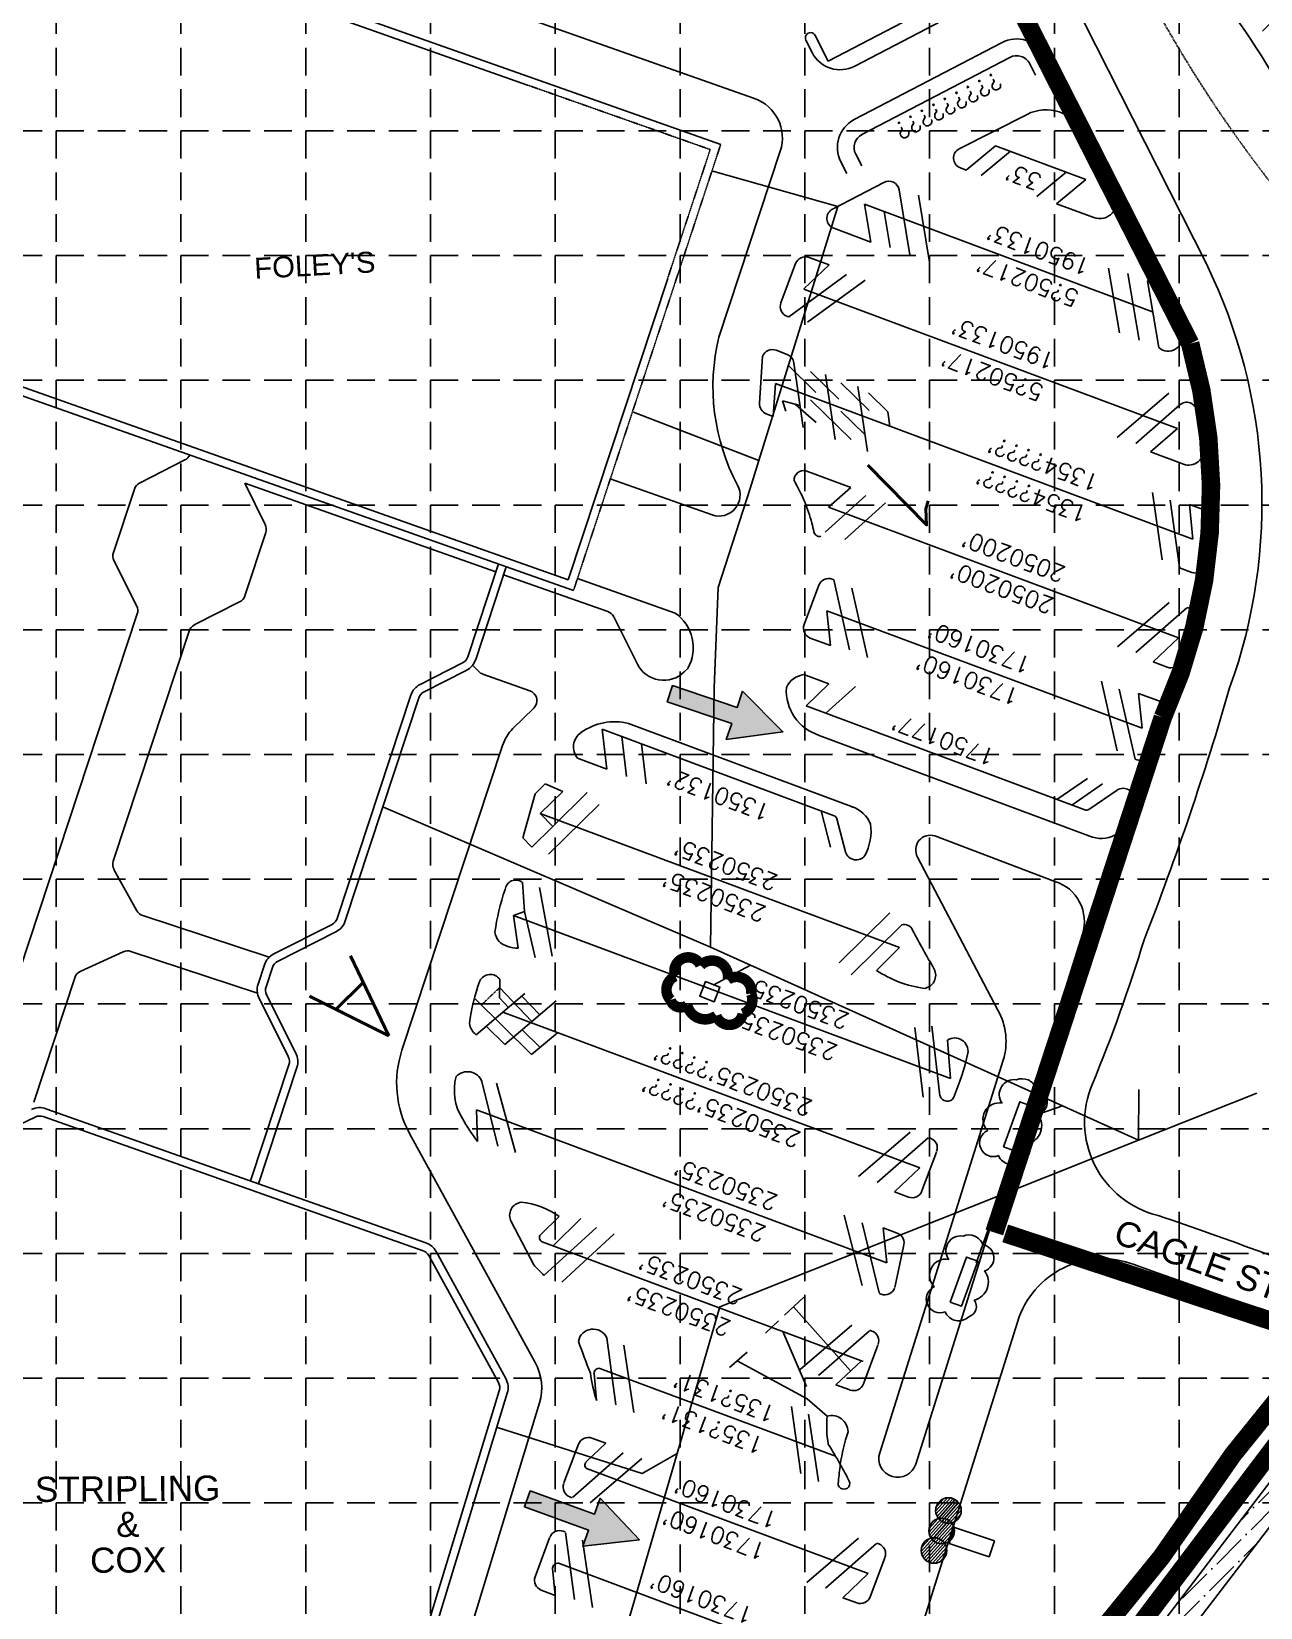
# Model space of a CAD drawing. Header units: inches. Extents: x -611 to 3716, y 461 to 3167.
# Drawn here: x 1607 to 2272, y 1285 to 2138 of the extents above; entities that cross this region are included whole.
import ezdxf
from ezdxf.enums import TextEntityAlignment as Align

# ---------------------------------------------------------------- set-up
doc = ezdxf.new("R2010")
doc.units = ezdxf.units.IN
doc.header["$MEASUREMENT"] = 0
doc.linetypes.add('DASHED', pattern=[0.75, 0.5, -0.25])
doc.linetypes.add('HIDDEN', pattern=[0.375, 0.25, -0.125])
for name, color, linetype in [('ARROWS', 250, 'Continuous'), ('BOUNDARY', 7, 'Continuous'), ('BUILDING', 4, 'Continuous'), ('CREEK', 5, 'Continuous'), ('GRID', 254, 'HIDDEN'), ('INLET PROTECTION', 5, 'Continuous'), ('LEGEND', 7, 'Continuous'), ('LIMITS OF DISTURBANCE', 1, 'DASHED'), ('PARKING-LOTS', 6, 'Continuous'), ('ROAD', 1, 'Continuous'), ('SANDBAGS', 3, 'Continuous'), ('SILT FENCE', 200, 'Continuous'), ('STORM', 5, 'Continuous'), ('TEXT', 7, 'Continuous'), ('WALL', 3, 'Continuous')]:
    doc.layers.add(name, color=color, linetype=linetype)
doc.styles.add('simplex', font='SIMPLEX.shx')
doc.styles.get("Standard").update_dxf_attribs({"font": 'ARIAL.TTF'})

# ---------------------------------------------------------------- blocks, each defined once
blk = doc.blocks.new('A$C3D0543C6')
at = {"layer": 'SANDBAGS'}
h = blk.add_hatch(dxfattribs=at)
h.set_pattern_fill('ANSI31', color=256, scale=10, style=0)
h.set_pattern_definition([(45, (-2362767.9728, -6986168.2892), (-0.88388347648, 0.88388347648), [])])
edge = h.paths.add_edge_path()
edge.add_arc((6.93, 6.93), 6.93, 0, 360)
blk.add_circle((6.93, 6.93), 6.93, dxfattribs=at)
blk = doc.blocks.new('inlet protection')
at = {"layer": 'LEGEND', "color": 170, "ltscale": 100, "const_width": 9.48}
blk.add_lwpolyline([(38, 58.5, 0.520567), (38, 58.5, 0.765195), (16.6, 47.7, 0.417879), (16.5, 28.3, 0.6649), (41, 24.6, 0.744833), (68.6, 22.2, 0.975642), (85.8, 40, 0.520567), (81.5, 61.5, 0.520567), (65.8, 60, 0.540264), (38, 58.5)], format="xyb", close=True, dxfattribs=at)
blk = doc.blocks.new('arrow')
blk.add_lwpolyline([(-67.01, -25.36), (-59.33, -25.42), (-59.57, -56.14), (-51.89, -56.2), (-51.65, -25.48), (-43.97, -25.54), (-55.3, -2.41), (-67.01, -25.36)], close=True)
at = {"color": 254}
for points in [[(-43.97, -25.54), (-67.01, -25.36), (-55.3, -2.41), (-67.01, -25.36)], [(-59.57, -56.14), (-51.89, -56.2), (-59.33, -25.42), (-51.65, -25.48)]]:
    blk.add_solid(points, dxfattribs=at)

msp = doc.modelspace()

# ---------------------------------------------------------------- hatches: boundary and pattern name
at = {"layer": 'CREEK'}
h = msp.add_hatch(dxfattribs=at)
h.set_pattern_fill('ANSI36', color=256, scale=160, style=0)
h.set_pattern_definition([(45, (-2360722.456, -6984939.721), (10.60660172, 38.890872965), [50, -10, 0, -10])])
edge = h.paths.add_edge_path()
edge.add_line((2158.22, 2444.93), (2159.2, 2403.57))
edge.add_arc((2352.25, 2388.67), 193.63, 175.58489, 192.7902)
edge.add_arc((2408.12, 2348.87), 244.7, 180.7185, 222.61468)
edge.add_arc((1908.9, 1896.03), 429.31, 30.75803, 41.98106, ccw=False)
edge.add_line((2277.82, 2115.59), (2612.91, 1703.54))
edge.add_arc((2426.99, 1515.99), 264.08, 4.04737, 45.25114, ccw=False)
edge.add_line((2690.42, 1534.63), (2693.01, 939.18))
edge.add_line((2693.01, 939.18), (2801.8, 932.78))
edge.add_line((2801.8, 932.78), (2800.02, 1570.44))
edge.add_arc((2487.89, 1553.04), 312.62, 3.19052, 51.17989)
edge.add_line((2683.86, 1796.6), (2404.98, 2130.3))
edge.add_arc((2662.96, 2385.02), 362.55, 176.33197, 224.63596, ccw=False)
edge.add_line((2301.15, 2408.21), (2229.34, 2416.32))
edge.add_line((2229.34, 2416.32), (2158.22, 2444.93))
h = msp.add_hatch(dxfattribs=at)
h.set_pattern_fill('ANSI36', color=256, scale=60, style=0)
h.set_pattern_definition([(45, (-2360689.2154, -6984930.0295), (3.977475644, 14.584077362), [18.75, -3.75, 0, -3.75])])
edge = h.paths.add_edge_path()
edge.add_line((2316.08, 1401.55), (2325.36, 1391.77))
edge.add_line((2325.36, 1391.77), (2234.52, 1273.25))
edge.add_arc((2798.96, 763.83), 760.33, 137.93334, 156.72549)
edge.add_arc((1940.38, 1097.28), 163.49, 273.75403, 348.35147, ccw=False)
edge.add_arc((1950.35, 938.96), 4.87, 121.21537, 278.72022, ccw=False)
edge.add_line((1947.82, 943.13), (1978.11, 946.84))
edge.add_arc((1898.87, 1140.26), 209.02, 292.27928, 320.9728)
edge.add_arc((1866.01, 1138.18), 234.3, 326.43496, 344.97026)
edge.add_line((2092.3, 1077.42), (2122.39, 1137.9))
edge.add_arc((2936.07, 674.3), 936.48, 140.11023, 150.32734, ccw=False)
edge.add_line((2217.52, 1274.88), (2314.04, 1401.38))
edge.add_line((2314.04, 1401.38), (2316.08, 1401.55))

# ---------------------------------------------------------------- linework, layer by layer
at = {"layer": 'BOUNDARY', "color": 7, "linetype": 'DASHED'}
msp.add_ellipse((2838.93, 2492.94), major_axis=(5.63, 711.58), ratio=1, start_param=1.924245, end_param=2.312226, dxfattribs=at)
at = {"layer": 'BUILDING', "color": 7}
for p, q in [((1613.9, 2205.95), (1979.86, 2076.69)), ((1616.76, 2200.13), (1875.29, 2108.81)), ((1951.16, 2004.16), (1897.37, 1841.07)), ((1534.27, 1964.5), (1900.22, 1835.24)), ((1539.97, 1967.3), (1897.37, 1841.07)), ((1614.85, 1554.81), (1820.33, 1482.23)), ((1609, 1550.3), (1544.63, 1519.53)), ((1613.34, 1550.53), (1818.82, 1477.96)), ((1863.59, 1408.77), (1825.88, 1477.52)), ((1859.61, 1406.59), (1821.9, 1475.33)), ((1860.07, 1402.2), (1798.51, 1200.27)), ((1864.41, 1400.88), (1802.85, 1198.94))]:
    msp.add_line(p, q, dxfattribs=at)
at = {"layer": 'BUILDING', "color": 7, "linetype": 'HIDDEN'}
for p, q in [((1875.29, 2108.81), (1974.16, 2073.89)), ((1979.86, 2076.69), (1900.22, 1835.24)), ((1974.16, 2073.89), (1951.16, 2004.16))]:
    msp.add_line(p, q, dxfattribs=at)
at = {"layer": 'BUILDING', "color": 7}
for centre, major_axis, start_param, end_param in [((1611.45, 1545.18), (7.22, 7.22), 0.445875, 1.231273), ((1611.45, 1545.18), (4.01, 4.01), 0.445875, 1.231273), ((1816.93, 1472.61), (4.01, 4.01), 5.999512, 6.72906), ((1816.93, 1472.61), (7.22, 7.22), 5.999512, 6.72906), ((1854.64, 1403.86), (7.22, 7.22), 5.201897, 5.999512), ((1854.64, 1403.86), (4.01, 4.01), 5.201897, 5.999512)]:
    msp.add_ellipse(centre, major_axis=major_axis, ratio=1, start_param=start_param, end_param=end_param, dxfattribs=at)
at = {"layer": 'CREEK'}
for points in [[(2158.22, 2444.93), (2159.2, 2403.57, 0.075214), (2163.43, 2345.8, 0.184871), (2228.03, 2183.19, -0.049009), (2277.82, 2115.59), (2612.91, 1703.54, -0.181748), (2690.42, 1534.63), (2693.01, 939.18), (2801.8, 932.78), (2800.02, 1570.44, 0.212508), (2683.86, 1796.6), (2404.98, 2130.3, -0.213943), (2301.15, 2408.21), (2229.34, 2416.32)], [(2316.08, 1401.55), (2325.36, 1391.77), (2234.52, 1273.25, 0.08218), (2100.5, 1064.27, -0.337497), (1951.09, 934.14, -0.820714), (1947.82, 943.13), (1978.11, 946.84, 0.125857), (2061.24, 1008.64, 0.081052), (2092.3, 1077.42), (2122.39, 1137.9, -0.04461), (2217.52, 1274.88), (2314.04, 1401.38)]]:
    msp.add_lwpolyline(points, format="xyb", close=True, dxfattribs=at)
at = {"layer": 'GRID', "color": 253, "linetype": 'HIDDEN', "ltscale": 60}
for p, q in [((1620.34, 3096.49), (1620.34, 733.69)), ((1687.84, 3096.49), (1687.84, 733.69)), ((1755.34, 3096.49), (1755.34, 733.69)), ((1822.84, 3096.49), (1822.84, 733.69)), ((1890.34, 3096.49), (1890.34, 733.69)), ((1957.84, 3096.49), (1957.84, 733.69)), ((2025.34, 3096.49), (2025.34, 733.69)), ((2092.84, 3096.49), (2092.84, 733.69)), ((2160.34, 3096.49), (2160.34, 733.69)), ((2227.84, 3096.49), (2227.84, 733.69)), ((-539.66, 2083.99), (3645.34, 2083.99)), ((-539.66, 2016.49), (3645.34, 2016.49)), ((-539.66, 1948.99), (3645.34, 1948.99)), ((-539.66, 1881.49), (3645.34, 1881.49)), ((-539.66, 1813.99), (3645.34, 1813.99)), ((-539.66, 1746.49), (3645.34, 1746.49)), ((-539.66, 1678.99), (3645.34, 1678.99)), ((-539.66, 1611.49), (3645.34, 1611.49)), ((-539.66, 1543.99), (3645.34, 1543.99)), ((-539.66, 1476.49), (3645.34, 1476.49)), ((-539.66, 1408.99), (3645.34, 1408.99)), ((-539.66, 1341.49), (3645.34, 1341.49))]:
    msp.add_line(p, q, dxfattribs=at)
at = {"layer": 'LIMITS OF DISTURBANCE', "color": 1, "ltscale": 60, "const_width": 10}
msp.add_lwpolyline([(2127.88, 1487.81), (2219, 1766.54, 0.177149), (2233.84, 1968.8), (1987.07, 2454.59, -0.011656), (1993.86, 2455.64)], format="xyb", dxfattribs=at)
at = {"layer": 'LIMITS OF DISTURBANCE', "ltscale": 60, "const_width": 10}
msp.add_lwpolyline([(2311.01, 1428.93), (2133.76, 1487.33)], dxfattribs=at)
at = {"layer": 'LIMITS OF DISTURBANCE', "color": 1, "ltscale": 60, "const_width": 10}
msp.add_lwpolyline([(585.92, 940.79), (1963.25, 949.41), (2051.08, 999.1), (2136.46, 1182.56), (2319.14, 1424.28)], dxfattribs=at)
at = {"layer": 'PARKING-LOTS', "color": 7}
for p, q in [((2128.54, 2075.94), (2112.64, 2062.81)), ((2136.58, 2072.95), (2120.68, 2059.81)), ((2128.54, 2075.94), (2177.43, 2057.71)), ((2166.81, 2061.67), (2150.91, 2048.54)), ((2177.43, 2057.71), (2161.52, 2044.58)), ((2076.31, 2052.03), (2082.22, 2016.92)), ((2086.77, 2049.12), (2092.85, 2012.95)), ((2057.7, 2044.24), (2213.5, 1986.13)), ((2057.7, 2044.24), (2061.14, 2023.78)), ((2068.33, 2040.28), (2071.59, 2020.88)), ((2016.66, 1983.28), (2047.88, 2006.34)), ((2189.6, 2009.78), (2195.5, 1974.67)), ((2200.05, 2006.87), (2206.14, 1970.7)), ((2024.74, 1998.41), (2226.94, 1923)), ((2026.86, 1980.4), (2057.92, 2003.25)), ((2210.68, 2002.91), (2216.77, 1966.74)), ((2016.66, 1983.28), (2015.74, 1983.62)), ((2016.12, 1957.46), (2031.38, 1942.48)), ((2019.39, 1958.52), (2024.53, 1923.41)), ((2028.47, 1953.85), (2043.73, 1938.87)), ((2009.48, 1947.19), (2235.25, 1862.98)), ((2036.61, 1952.09), (2041.76, 1916.98)), ((2044.9, 1947.72), (2060.16, 1932.74)), ((2054.07, 1945.58), (2059.22, 1910.47)), ((2015.15, 1932.38), (2013.23, 1937.87)), ((2013.23, 1937.87), (2022.79, 1935.31)), ((2028.46, 1938.52), (2050.48, 1916.91)), ((2059.86, 1942.14), (2070.21, 1931.99)), ((2222.29, 1941.96), (2194.36, 1917.96)), ((2020.25, 1935.99), (2031.46, 1926.1)), ((2044.89, 1932.39), (2057.87, 1919.66)), ((2070.21, 1931.99), (2071.36, 1924.11)), ((2228.13, 1935.69), (2204.4, 1914.86)), ((2226.94, 1923), (2212.42, 1910.25)), ((2058.29, 1886.71), (2036.3, 1866.76)), ((2038.1, 1880.26), (2050.2, 1891)), ((2218.74, 1851.91), (2213.35, 1888.35)), ((2038.1, 1880.26), (2227.57, 1809.59)), ((2068.92, 1882.75), (2047.08, 1862.92)), ((2227.94, 1847.84), (2222.96, 1884.11)), ((2235.25, 1862.98), (2233.39, 1881.84)), ((2041.11, 1841.05), (2040.2, 1841.39)), ((2041.11, 1841.05), (2049.6, 1803.17)), ((2050.7, 1836.54), (2059.22, 1798.94)), ((2222.35, 1828.78), (2194.41, 1804.77)), ((2231.97, 1825.83), (2204.45, 1801.67)), ((2037.31, 1824.3), (2207.77, 1760.73)), ((2037.31, 1824.3), (2039.18, 1805.44)), ((2227.57, 1809.59), (2213.82, 1796.56)), ((2052.71, 1783.37), (2036.63, 1768.78)), ((2194.38, 1748.49), (2185.86, 1786.09)), ((2203.97, 1743.98), (2195.48, 1781.86)), ((2207.77, 1760.73), (2205.9, 1779.59)), ((1928.95, 1734.61), (1926.35, 1756.16)), ((1939.58, 1730.64), (1936.98, 1752.2)), ((2161.72, 1722.13), (2178.33, 1733.57)), ((1882.18, 1714.51), (1894.39, 1726.52)), ((1907.67, 1725.88), (1889.04, 1707.54)), ((2169.83, 1719.1), (2186.45, 1730.54)), ((1882.18, 1714.51), (1889.04, 1707.54)), ((1882.18, 1714.51), (2076.6, 1642)), ((1914.04, 1719.41), (1886.67, 1692.47)), ((2034.22, 1715.93), (2039.28, 1696.41)), ((1889.04, 1707.54), (1877.72, 1696.4)), ((1873.8, 1661.5), (1872.54, 1677.33)), ((1888.59, 1637.35), (1881.87, 1674.44)), ((1867.71, 1659.36), (1873.8, 1661.5)), ((1867.71, 1659.36), (1870.28, 1641.62)), ((1867.71, 1659.36), (2104.18, 1571.17)), ((1879.54, 1636.63), (1873.8, 1661.5)), ((2071.37, 1660.73), (2044, 1633.79)), ((2077.74, 1654.26), (2050.37, 1627.33)), ((2076.6, 1642), (2064.07, 1629.67)), ((1860.12, 1614.83), (1860.3, 1624.91)), ((1846.65, 1614.71), (1877.57, 1584.05)), ((1873.95, 1617.19), (1847.54, 1594.85)), ((1865.05, 1609.66), (1860.12, 1614.83)), ((1877.74, 1601.96), (1860.22, 1620.31)), ((1890.91, 1613.1), (1863.07, 1589.55)), ((1882.02, 1605.57), (1872.28, 1615.78)), ((1861.93, 1607.02), (2087.62, 1522.85)), ((1853.04, 1599.5), (1863.07, 1589.55)), ((1872.45, 1597.48), (1882.12, 1587.9)), ((1891.63, 1595.95), (1877.57, 1584.05)), ((2089.42, 1561.1), (2084.92, 1598.71)), ((2098.47, 1561.82), (2093.97, 1599.43)), ((2104.18, 1571.17), (2102.53, 1591.97)), ((1859.22, 1534.59), (1850.71, 1569.49)), ((1858.63, 1568.71), (1868.79, 1531.02)), ((1847.74, 1554.19), (2069.65, 1471.43)), ((1848.32, 1537.08), (1847.74, 1554.19)), ((2082.39, 1542.04), (2054.46, 1518.03)), ((2092.01, 1539.09), (2064.5, 1514.93)), ((2087.62, 1522.85), (2073.86, 1509.82)), ((1882.43, 1486.57), (1892.42, 1496.41)), ((1889.16, 1480.62), (1904.17, 1495.39)), ((2056.33, 1459.16), (2046.68, 1497.19)), ((2065.53, 1455.09), (2056.3, 1492.95)), ((1912.65, 1490.6), (1884.25, 1464.54)), ((1922.21, 1487.04), (1893.82, 1460.97)), ((2069.65, 1471.43), (2067.79, 1490.29)), ((1883.23, 1482.83), (2057, 1418.02)), ((2024.83, 1452.82), (2014.43, 1443.05)), ((2050.14, 1412.92), (2019.31, 1447.64)), ((2011.17, 1440), (2004.06, 1433.32)), ((2013.41, 1434.28), (2026.3, 1404.5)), ((2050.71, 1437.6), (2022.77, 1413.59)), ((2060.33, 1434.65), (2032.81, 1410.5)), ((2060.56, 1434.86), (2061.63, 1434.46)), ((1918.2, 1430.89), (1923.18, 1394.61)), ((1927.4, 1426.82), (1932.8, 1390.38)), ((1994.13, 1422.97), (1984.69, 1414.8)), ((1988.84, 1418.39), (2026.61, 1397.75)), ((2055.94, 1418.42), (2042.18, 1405.39)), ((1911.31, 1411.55), (1912.75, 1396.88)), ((1914.49, 1414.26), (2042.03, 1366.69)), ((2018.16, 1393.61), (2023.14, 1357.33)), ((2026.61, 1397.75), (2037.41, 1388.46)), ((2027.36, 1389.54), (2032.76, 1353.1)), ((1907.05, 1363.61), (1917.75, 1373.75)), ((1899.6, 1344.48), (1927.12, 1368.64)), ((1909.22, 1341.53), (1937.16, 1365.54)), ((1907.81, 1359.83), (2059.68, 1303.2)), ((1899.36, 1344.28), (1898.29, 1344.68)), ((1895.77, 1325.72), (1894.7, 1326.12)), ((1895.81, 1325.41), (1900.8, 1289.13)), ((2054.45, 1322.38), (2026.52, 1298.37)), ((1905.02, 1321.34), (1910.41, 1284.9)), ((2064.07, 1319.43), (2036.56, 1295.28)), ((1888.92, 1306.08), (1890.37, 1291.4)), ((1892.1, 1308.78), (2043.17, 1252.44)), ((2059.68, 1303.2), (2045.92, 1290.16))]:
    msp.add_line(p, q, dxfattribs=at)
at = {"layer": 'PARKING-LOTS', "color": 7, "linetype": 'HIDDEN', "ltscale": 0.5}
msp.add_line((1860.22, 1620.31), (1850.43, 1610.97), dxfattribs=at)
at = {"layer": 'PARKING-LOTS', "color": 7}
for centre, major_axis, start_param, end_param in [((1884.02, 1484.96), (1.6, 1.6), 1.562885, 3.570014), ((1914.03, 1411.58), (1.93, 1.93), 0.61505, 2.364363), ((2094.26, 1383.2), (40.37, 40.37), 2.263903, 2.530912), ((1832.59, 1244.08), (171.61, 171.61), 6.006443, 6.059164), ((1908.61, 1361.96), (1.6, 1.6), 1.543811, 3.570014), ((2155.01, 1345.69), (78.98, 78.98), 2.207209, 2.289718), ((1891.64, 1306.1), (1.93, 1.93), 0.61505, 2.364363)]:
    msp.add_ellipse(centre, major_axis=major_axis, ratio=1, start_param=start_param, end_param=end_param, dxfattribs=at)
at = {"layer": 'ROAD', "color": 7}
for p, q in [((2049.27, 2393.85), (2242.56, 2011.98)), ((1617.17, 2236.08), (1998.1, 2101.53)), ((2126.7, 2168.03), (2038, 2121.77)), ((2120.92, 2154.78), (2052.34, 2119.01)), ((2025.94, 2133.04), (2029.29, 2126.41)), ((2031, 2135.6), (2038, 2121.77)), ((2132.08, 2131.81), (2052.11, 2090.1)), ((2136.18, 2123.71), (2056.21, 2082)), ((2155.13, 2124.41), (2158.23, 2118.29)), ((2147.04, 2120.31), (2150.18, 2114.1)), ((2145.63, 2092.93), (2108.93, 2074.35)), ((2176.13, 2082.93), (2192.97, 2049.65)), ((2012.09, 2073.03), (1978.9, 1972.38)), ((2044.8, 2067.32), (2048.08, 2060.84)), ((2052.89, 2071.42), (2056.13, 2065.04)), ((2068.1, 2056.12), (2040.34, 2041.64)), ((2109.51, 2063.98), (2112.64, 2062.81)), ((2181.7, 2037.05), (2161.52, 2044.58)), ((2040.98, 2031.3), (2061.14, 2023.78)), ((2038.51, 2011.46), (2027.64, 2015.51)), ((2020.34, 2012.18), (2012.41, 1990.92)), ((2024.76, 1998.42), (2038.51, 2011.46)), ((2002.48, 1961.91), (2000.82, 1936.57)), ((2015.76, 1963.01), (2009.78, 1965.24)), ((2009.48, 1947.19), (2008.31, 1929.46)), ((2005.18, 1930.63), (2004.5, 1930.88)), ((2004.5, 1930.88), (2008.31, 1929.46)), ((2237.47, 1932.37), (2240.83, 1912.37)), ((1665.48, 1893.42), (1690.02, 1905.89)), ((2212.42, 1910.25), (2230.23, 1903.61)), ((1920.14, 1895.63), (1975.18, 1876.19)), ((2019.57, 1894.72), (2019.57, 1894.72)), ((2050.2, 1891), (2025.87, 1900.08)), ((1662.66, 1890.14), (1651.33, 1855.79)), ((1733.46, 1870.99), (1722.34, 1893.26)), ((1722.34, 1893.26), (1858.14, 1845.29)), ((2233.39, 1881.84), (2240.88, 1879.05)), ((2244.54, 1873.2), (2242.31, 1849.81)), ((1733.78, 1866.68), (1722.45, 1832.33)), ((1651.65, 1851.48), (1663.95, 1826.85)), ((1862.42, 1843.78), (1918.77, 1823.88)), ((2227.99, 1847.53), (2234.68, 1845.03)), ((1902.36, 1841.71), (1955.2, 1823.04)), ((2024.97, 1816.79), (2032.9, 1838.06)), ((1719.63, 1829.05), (1695.09, 1816.58)), ((2232.2, 1826.03), (2233.27, 1825.63)), ((1664.26, 1822.54), (1595.36, 1613.62)), ((1921.95, 1821.07), (1934.76, 1795.42)), ((2236.5, 1818.05), (2228.68, 1797.07)), ((1692.28, 1813.3), (1651.23, 1688.85)), ((2039.18, 1805.44), (2028.3, 1809.5)), ((1848.98, 1791.38), (1845.61, 1794.8)), ((1961.98, 1793.04), (1960.11, 1791.2)), ((2213.82, 1796.56), (2221.38, 1793.74)), ((1851.14, 1790.01), (1876.65, 1781)), ((2024.83, 1789.73), (2038.35, 1784.69)), ((2038.35, 1784.69), (2026, 1772.75)), ((2205.9, 1779.59), (2216.78, 1775.53)), ((1878.74, 1771.6), (1867.46, 1760.5)), ((2026, 1772.75), (2176.86, 1716.48)), ((2220.11, 1768.23), (2212.18, 1746.97)), ((1918.32, 1738.57), (1915.72, 1760.13)), ((1915.72, 1760.13), (2041.25, 1713.31)), ((2051.98, 1717.78), (1929.98, 1763.28)), ((1861.83, 1751.44), (1807.41, 1586.44)), ((2180.49, 1701.91), (2033.16, 1756.85)), ((1902.39, 1744.51), (1918.32, 1738.57)), ((2203.97, 1743.98), (2204.88, 1743.64)), ((1879.46, 1725.18), (1872.87, 1701.33)), ((1884.94, 1730.57), (1879.46, 1725.18)), ((1894.39, 1726.52), (1884.94, 1730.57)), ((2178.94, 1716.74), (2194.24, 1727.27)), ((2042.65, 1711.75), (2047.32, 1693.77)), ((1872.87, 1701.33), (1877.72, 1696.4)), ((2160.67, 1677.78), (2095.64, 1702.46)), ((2086.35, 1690.97), (2129.78, 1608.06)), ((1664.02, 1661.97), (1651.65, 1684.32)), ((1667.2, 1659.33), (1735.63, 1636.76)), ((2175.51, 1649.33), (2085.33, 1362.5)), ((1656.67, 1639.71), (1633.44, 1629.09)), ((1660.81, 1639.93), (1729.23, 1617.36)), ((1630.41, 1625.71), (1608.2, 1558.37)), ((2132.64, 1581.07), (2065.85, 1368.63)), ((1879.51, 1417.5), (1811.55, 1541.39)), ((2092.25, 1539.29), (2093.32, 1538.89)), ((2096.54, 1531.3), (2088.72, 1510.33)), ((2073.86, 1509.82), (2081.42, 1507)), ((1866.48, 1493.7), (1878.68, 1470.3)), ((2067.79, 1490.29), (2075.35, 1487.47)), ((2074.05, 1458.01), (2078.68, 1480.17)), ((2065.57, 1454.79), (2066.65, 1454.39)), ((2141.29, 1442.11), (2007.06, 1015.18)), ((2064.86, 1426.87), (2057.04, 1405.9)), ((2042.18, 1405.39), (2049.74, 1402.57)), ((1881.77, 1395.59), (1802.49, 1135.51)), ((1895.07, 1352.26), (1902.89, 1373.24)), ((1917.75, 1373.75), (1910.19, 1376.57)), ((1887.3, 1322.49), (1879.47, 1301.52)), ((2064.31, 1319.63), (2065.38, 1319.23)), ((2068.6, 1311.65), (2060.78, 1290.68)), ((1890.37, 1291.4), (1882.81, 1294.22)), ((2045.92, 1290.16), (2053.48, 1287.34))]:
    msp.add_line(p, q, dxfattribs=at)
for centre, major_axis, start_param, end_param in [((2028.47, 2134.32), (2.01, 2.01), 5.966351, 9.107944), ((2139.95, 2116.72), (0.13, 17.02), -1.094311, 0.488702), ((2044.47, 2134.1), (0.13, 17.02), 2.047277, 3.630291), ((2139.95, 2116.72), (5.62, 5.62), 5.966351, 7.549365), ((1990.54, 2080.14), (0.18, 22.69), 4.401707, 5.95156), ((2155.88, 2072.69), (0.18, 22.69), -1.094309, 0.476488), ((2059.98, 2075.01), (0.13, 17.02), 0.488688, 2.047267), ((2059.98, 2075.01), (5.62, 5.62), 1.266179, 2.824758), ((2111.49, 2069.29), (4.01, 4.01), 1.253962, 3.570014), ((2070.72, 2051.09), (4.01, 4.01), 5.664409, 7.549365), ((2184.87, 2045.56), (0.07, 9.08), 2.792565, 5.188902), ((2042.96, 2036.61), (4.01, 4.01), 1.266179, 3.570014), ((2025.65, 2010.2), (4.01, 4.01), 0.428421, 1.999218), ((1978.05, 1882.37), (2.33, 294.55), 4.374365, 5.175909), ((2211.85, 1995.14), (5.55, 5.55), 5.782149, 7.217885), ((1978.05, 1882.37), (2.2, 267.32), -1.209741, -1.117982), ((2017.72, 1988.94), (4.01, 4.01), 1.999218, 3.570014), ((2089.13, 1945.53), (0.9, 113.46), 1.33973, 2.067766), ((2221.87, 1972.21), (5.29, 5.29), 3.17587, 5.843999), ((2007.8, 1959.92), (4.01, 4.01), 0.428421, 1.999218), ((2013.77, 1957.69), (4.01, 4.01), 5.643382, 6.711607), ((2006.48, 1936.2), (4.01, 4.01), 2.290675, 3.570014), ((2231.87, 1931.43), (4.01, 4.01), 5.664409, 7.788971), ((2233, 1911.05), (5.62, 5.62), 3.570014, 5.664409), ((1687.45, 1910.95), (4.01, 4.01), 4.3973, 5.066378), ((1668.05, 1888.36), (4.01, 4.01), 1.255707, 2.037615), ((2024.81, 1894.93), (3.71, 3.71), 0.581912, 2.396341), ((1933.85, 1845.47), (0.78, 98.86), -1.294026, -1.041321), ((1978.96, 1886.89), (0.09, 11.35), 2.809993, 5.209371), ((2238.89, 1873.73), (4.01, 4.01), 5.40261, 6.711607), ((1728.39, 1868.46), (4.01, 4.01), 5.179208, 5.961115), ((1975.31, 1856.89), (39.49, 39.49), 5.680697, 5.766617), ((2033.3, 1867.62), (2.21, 2.21), 2.539104, 4.156357), ((1656.72, 1854.01), (4.01, 4.01), 2.037615, 2.819522), ((2236.66, 1850.35), (4.01, 4.01), 3.570014, 5.40261), ((2038.21, 1836.07), (4.01, 4.01), 0.428421, 1.999218), ((1658.87, 1824.31), (4.01, 4.01), 5.179208, 5.961115), ((1717.06, 1834.11), (4.01, 4.01), 4.3973, 5.179208), ((2231.29, 1820.32), (4.01, 4.01), 5.14081, 6.711607), ((1916.88, 1818.53), (4.01, 4.01), 5.961115, 6.72906), ((1942.32, 1804.36), (0.18, 22.69), 4.197541, 5.687361), ((2030.28, 1814.81), (4.01, 4.01), 1.999218, 3.570014), ((1697.66, 1811.52), (4.01, 4.01), 1.255707, 2.037615), ((1853.03, 1795.36), (4.01, 4.01), 3.133682, 3.587467), ((1948.97, 1802.52), (0.13, 15.88), 2.04204, 3.926996), ((2223.36, 1799.06), (4.01, 4.01), 3.570014, 5.14081), ((2040.81, 1781.16), (0.2, 25.49), 1.516551, 2.844419), ((2026.39, 1777.73), (8.56, 8.56), 0.91429, 1.928811), ((1874.76, 1775.65), (4.01, 4.01), 4.704478, 6.72906), ((717.2, 2228.53), (12.53, 1601.28), 4.348061, 4.437937), ((2214.8, 1770.22), (4.01, 4.01), 5.14081, 6.711607), ((1922.35, 1733.58), (0.24, 30.67), -0.243426, 0.638216), ((1883.38, 1744.33), (16.05, 16.05), 1.562885, 2.037615), ((1909.56, 1750.58), (6.64, 6.64), 1.382704, 3.059186), ((2206.87, 1748.95), (4.01, 4.01), 3.570014, 5.14081), ((2195.53, 1725.4), (-1.6, 1.6), -0.253825, -0.182443), ((2197.47, 1722.12), (4.3, 4.3), 5.457096, 7.600155), ((2045.61, 1702.43), (11.75, 11.75), 5.895052, 6.747677), ((2177.66, 1718.61), (1.6, 1.6), 3.570014, 4.529945), ((2159.99, 1733.3), (0.36, 45.03), 3.975752, 4.463727), ((2040.45, 1711.18), (1.6, 1.6), 5.751676, 6.711607), ((2032.23, 1705.17), (20.46, 20.46), 5.016354, 5.62593), ((2093.26, 1694.88), (5.62, 5.62), 0.480781, 2.871882), ((2185.73, 1717.67), (11.75, 11.75), 3.533944, 4.386569), ((1656.62, 1687.07), (4.01, 4.01), 2.037615, 2.86141), ((2049.51, 1694.34), (-1.6, 1.6), 1.039287, 1.11067), ((2053.13, 1695.56), (4.3, 4.3), 2.681466, 4.824524), ((1969.5, 1635.88), (0.9, 112.71), 1.239591, 1.450663), ((1868.98, 1672.74), (4.1, 4.1), 0.126376, 2.246416), ((2153.87, 1656.13), (0.18, 22.69), 4.415668, 5.986465), ((1668.98, 1664.71), (4.01, 4.01), 2.86141, 3.608411), ((2079.17, 1649.83), (3.3, 3.3), 5.849211, 7.380781), ((1866.71, 1651.48), (6.42, 6.42), 2.489089, 3.704538), ((2875.17, 2080.82), (7.26, 900.55), 2.075859, 2.102637), ((1360.23, 1906.49), (7.1, 887.65), 4.329398, 4.422853), ((1659.03, 1634.55), (4.01, 4.01), 0.466819, 1.21382), ((1870.24, 1657.3), (11.09, 11.09), 3.566416, 3.924211), ((1635.79, 1623.93), (4.01, 4.01), 1.21382, 2.037615), ((2098.58, 1681.89), (0.5, 62.58), 2.565619, 3.010154), ((2088.93, 1627.06), (5.1, 5.1), 4.059803, 5.97789), ((1955.78, 1586.51), (0.9, 112.71), 1.23958, 1.450653), ((1855.18, 1620.99), (4.56, 4.56), 6.151226, 8.152492), ((2100.17, 1591.28), (0.27, 34.04), 4.415683, 5.235988), ((1852.99, 1602.11), (6.42, 6.42), 2.489089, 3.283874), ((1861.29, 1568.67), (0.45, 56.73), 1.26013, 2.080435), ((2106.4, 1585.83), (5.13, 5.13), 5.355091, 7.631368), ((1962.05, 1620.47), (1.26, 155.66), 4.328593, 4.489281), ((1864.17, 1564.69), (0.23, 28.43), 1.311401, 2.144572), ((1842.87, 1566.43), (5.95, 5.95), 5.86917, 7.883917), ((2102.35, 1562.83), (2.83, 2.83), 2.612153, 5.027264), ((2228.61, 1547.57), (0.41, 51.95), 1.170544, 2.913049), ((1943.77, 1608.83), (84.44, 84.44), 2.876641, 3.00078), ((2091.34, 1533.58), (4.01, 4.01), 5.14081, 6.711607), ((2083.41, 1512.31), (4.01, 4.01), 3.570014, 5.14081), ((1872.88, 1497.04), (5.1, 5.1), 0.91821, 2.836297), ((1868.59, 1464.53), (0.31, 39.8), -0.633987, -0.075874), ((756.22, -2713.77), (35.61, 4456.69), -0.353013, -0.325811), ((2073.37, 1482.15), (4.01, 4.01), 5.14081, 6.711607), ((2165.12, 1741.22), (278.78, 278.78), 3.113766, 3.134087), ((2186.51, 1425.32), (0.38, 48.24), -0.403942, 1.223149), ((756.22, -2713.77), (36.94, 4427.18), -0.352567, -0.325227), ((2068.63, 1459.7), (4.01, 4.01), 3.570014, 5.14081), ((1910.85, 1427.39), (5.75, 5.75), 5.942608, 8.45542), ((2059.65, 1429.14), (4.01, 4.01), 5.14081, 6.711607), ((3748.69, 2115.08), (1392.48, 1392.48), 2.712122, 2.721445), ((1854.64, 1403.86), (0.22, 28.36), 4.424414, 5.222029), ((1989.59, 1422.44), (57.26, 57.26), 2.489292, 2.67735), ((2051.72, 1407.88), (4.01, 4.01), 3.570014, 5.14081), ((2039.73, 1379.79), (6.35, 6.35), 5.521079, 7.330708), ((1908.2, 1371.25), (4.01, 4.01), 0.428421, 1.999218), ((2155.01, 1345.69), (78.98, 78.98), 2.044023, 2.207209), ((2075.59, 1365.57), (7.22, 7.22), 2.051578, 5.19317), ((1832.59, 1244.08), (171.61, 171.61), 5.963862, 6.006443), ((1900.28, 1349.99), (4.01, 4.01), 1.999218, 3.570014), ((2046.49, 1351.98), (2.22, 2.22), 1.985634, 5.878474), ((1892.72, 1320.8), (4.01, 4.01), 0.428421, 1.999218), ((2063.4, 1313.92), (4.01, 4.01), 5.14081, 6.711607), ((1884.79, 1299.54), (4.01, 4.01), 1.999218, 3.570014), ((2055.47, 1292.66), (4.01, 4.01), 3.570014, 5.14081)]:
    msp.add_ellipse(centre, major_axis=major_axis, ratio=1, start_param=start_param, end_param=end_param, dxfattribs=at)
at = {"layer": 'SILT FENCE', "ltscale": 60, "const_width": 10}
msp.add_lwpolyline([(1950.62, 960.5), (1983.05, 968.69), (2008.06, 985.23), (2033.49, 1000.91), (2049.91, 1022.24), (2064.3, 1051), (2091.23, 1118.37), (2101.47, 1143.87), (2123.65, 1178.62), (2147.03, 1219.36), (2182.41, 1268.01), (2218.38, 1312.31), (2256.85, 1367.48), (2287.95, 1406.07), (2301.85, 1426.24)], dxfattribs=at)
at = {"layer": 'STORM', "color": 5}
for p, q in [((1932.7, 1931.67), (2000.55, 1905.62)), ((1975.78, 1744.44), (1974.32, 1642.2)), ((1797.42, 1718.03), (1974.32, 1642.2)), ((1974.32, 1642.2), (1995.92, 1632.46)), ((1975.75, 1621.73), (1995.92, 1632.46)), ((1995.92, 1632.46), (2164.76, 1556.3)), ((2205.97, 1565.11), (2205.93, 1537.74)), ((2205.93, 1537.74), (2269.88, 1563.16)), ((2145.61, 1549.6), (2164.76, 1556.3)), ((2164.76, 1556.3), (2205.93, 1537.74)), ((2131.19, 1508.03), (2205.93, 1537.74)), ((2118.06, 1471.18), (2131.19, 1508.03)), ((1915.03, 1226.42), (1956.25, 1368.24))]:
    msp.add_line(p, q, dxfattribs=at)
for points in [[(1975.51, 2062.25), (2043.19, 2043.02), (2000.55, 1905.62)], [(2000.55, 1905.62), (1995.84, 1890.46), (1978.47, 1836.96), (1976.33, 1782.64), (1975.78, 1744.44)], [(1956.25, 1368.24), (1979.32, 1447.65), (2131.19, 1508.03)], [(1859.05, 1382.32), (1937.34, 1357.42), (1956.25, 1368.24)]]:
    msp.add_lwpolyline(points, dxfattribs=at)
at = {"layer": 'STORM'}
for points in [[(1971.55, 1623.63), (1979.43, 1620.6), (1976.4, 1612.72), (1968.52, 1615.76)], [(2132.74, 1534.23), (2141.61, 1558.55), (2147.69, 1556.33), (2138.82, 1532.01)], [(2104.01, 1450.14), (2112.88, 1474.46), (2118.95, 1472.25), (2110.09, 1447.93)]]:
    msp.add_lwpolyline(points, close=True, dxfattribs=at)
at = {"layer": 'STORM', "color": 7}
msp.add_lwpolyline([(2103.37, 1319.58), (2125.05, 1312.36), (2127.9, 1320.93), (2106.23, 1328.15)], close=True, dxfattribs=at)
at = {"layer": 'WALL', "color": 7}
for p, q in [((1859.56, 1849.6), (1842.99, 1799.36)), ((1863.84, 1848.09), (1847.3, 1797.94)), ((1840.17, 1796.08), (1817.3, 1784.45)), ((1842.23, 1792.03), (1819.36, 1780.41)), ((1812.23, 1778.55), (1772.41, 1657.82)), ((1816.54, 1777.13), (1776.72, 1656.39)), ((1769.6, 1654.54), (1738.11, 1638.53)), ((1771.65, 1650.49), (1740.17, 1634.49)), ((1733.04, 1632.63), (1729.61, 1622.23)), ((1737.35, 1631.21), (1733.92, 1620.8)), ((1745.96, 1582.87), (1730.18, 1614.46)), ((1750.02, 1584.9), (1734.23, 1616.49)), ((1725.55, 1515.71), (1746.27, 1578.56)), ((1729.83, 1514.2), (1750.58, 1577.14))]:
    msp.add_line(p, q, dxfattribs=at)
for centre, major_axis, start_param, end_param in [((1837.6, 1801.14), (4.01, 4.01), 4.3973, 5.179208), ((1837.6, 1801.14), (7.22, 7.22), 4.3973, 5.179208), ((1821.93, 1775.35), (7.22, 7.22), 1.255707, 2.037615), ((1821.93, 1775.35), (4.01, 4.01), 1.255707, 2.037615), ((1767.03, 1659.59), (4.01, 4.01), 4.3973, 5.179208), ((1767.03, 1659.59), (7.22, 7.22), 4.3973, 5.179208), ((1742.74, 1629.43), (7.22, 7.22), 1.255707, 2.037615), ((1742.74, 1629.43), (4.01, 4.01), 1.255707, 2.037615), ((1739.31, 1619.03), (7.22, 7.22), 2.037615, 2.819522), ((1739.31, 1619.03), (4.01, 4.01), 2.037615, 2.819522), ((1740.88, 1580.33), (4.01, 4.01), 5.179208, 5.961115), ((1740.88, 1580.33), (7.22, 7.22), 5.179208, 5.961115)]:
    msp.add_ellipse(centre, major_axis=major_axis, ratio=1, start_param=start_param, end_param=end_param, dxfattribs=at)

# ---------------------------------------------------------------- block references
at = {"layer": 'ARROWS', "color": 7, "zscale": 1.2}
for p, xscale, yscale, rotation in [((1995.53, 1694.83), 1.2, 1.200000000000001, 251.816926814155), ((1916.48, 1258.05), 1.200000000000105, 1.200000000000024, 250.4885447325541)]:
    msp.add_blockref('arrow', p, dxfattribs=dict(at, xscale=xscale, yscale=yscale, rotation=rotation))
at = {"layer": 'INLET PROTECTION', "yscale": 0.599999999627471, "zscale": 0.6}
for p, xscale, rotation in [((2012.09, 1628.67), 0.6000000002624295, 157.1530093024486), ((2127.98, 1586.15), 0.6000000006240356, 247.1530092204912), ((2099.13, 1501.61), 0.6000000006240356, 247.1530092204912)]:
    msp.add_blockref('inlet protection', p, dxfattribs=dict(at, xscale=xscale, rotation=rotation))
at = {"layer": 'SANDBAGS', "rotation": 3.231567745521649}
for p in [(2096.53, 1330.05), (2092.83, 1319.01), (2088.71, 1308.41)]:
    msp.add_blockref('A$C3D0543C6', p, dxfattribs=at)

# ---------------------------------------------------------------- texts
at = {"color": 7}
for s, height, rotation, p in [("FOLEY'S", 11.346, 3.16591, (1727.85, 2003.87)), ('CAGLE STREET', 13.6151, 340.13347, (2191.46, 1482.57))]:
    msp.add_text(s, height=height, rotation=rotation, dxfattribs=at).set_placement(p)
for s, height, p in [('STRIPLING', 13.615, (1659.02, 1349.14)), ('&', 13.62, (1659.16, 1329.85)), ('COX', 13.615, (1659.3, 1310.57))]:
    msp.add_text(s, height=height, rotation=0.41986, dxfattribs=at).set_placement(p, align=Align.MIDDLE)
at = {"layer": 'TEXT', "color": 7, "style": 'simplex'}
for s, height, rotation, oblique, p in [('?????????', 9.077, 207.54674, 0, (2128.87, 2116.21)), ("33'", 9.077, 159.54674, 360, (2154.27, 2059.87)), ("1950133'", 9.077, 159.54674, 360, (2180.64, 2013.93)), ("5?50217'", 9.077, 159.54674, 360, (2174.29, 1996.92)), ("1950133'", 9.077, 159.54674, 360, (2161.61, 1962.9)), ("5?50217'", 9.077, 159.54674, 360, (2155.26, 1945.89)), ("1354????'", 9.077, 159.54674, 360, (2185.49, 1897.08)), ('1', 45.38, 224.54674, 0, (2074.64, 1918.09)), ("1354????'", 9.077, 159.54674, 360, (2179.15, 1880.07)), ("2050200'", 9.077, 159.54674, 360, (2167.08, 1847.69)), ("2050200'", 9.077, 159.54674, 360, (2160.73, 1830.68)), ("1730160'", 9.077, 159.54674, 360, (2148.66, 1798.31)), ("1730160'", 9.077, 159.54674, 360, (2142.31, 1781.3)), ('A', 45.38, 224.54674, 0, (1780.91, 1638.88)), ("2350235'", 9.077, 159.54674, 360, (2011.44, 1507.67)), ("2350235'", 9.077, 159.54674, 360, (2005.09, 1490.66)), ("2350235'", 9.077, 159.54674, 360, (1992.41, 1456.64)), ("2350235'", 9.077, 159.54674, 360, (1986.06, 1439.64)), ("135?131'", 9.077, 159.54674, 360, (2010.39, 1393.02)), ("135?131'", 9.077, 159.54674, 360, (2004.04, 1376.02)), ("1730160'", 9.077, 159.54674, 360, (2011.6, 1335.66)), ("1730160'", 9.077, 159.54674, 360, (2005.26, 1318.65)), ("1730160'", 9.077, 159.54674, 360, (1998.39, 1284.04))]:
    msp.add_text(s, height=height, rotation=rotation, dxfattribs=dict(at, oblique=oblique)).set_placement(p)
at = {"layer": 'TEXT', "color": 7, "style": 'simplex', "oblique": 360}
for s, height, p in [("1750177'", 9.077, (2100.29, 1754.51)), ("1350132'", 9.077, (1978.59, 1724.57)), ("2350235'", 9.077, (1982.56, 1686.76)), ("2350235'", 9.077, (1976.22, 1669.75)), ("2350235'", 9.077, (2021.21, 1611.8)), ("2350235'", 9.077, (2014.86, 1594.79)), ("2350235'????'", 9.0767, (1986.36, 1570.31)), ("2350235'????'", 9.0767, (1980.01, 1553.3))]:
    msp.add_text(s, height=height, rotation=159.54674, dxfattribs=at).set_placement(p, align=Align.MIDDLE)

doc.saveas('drawing.dxf')
